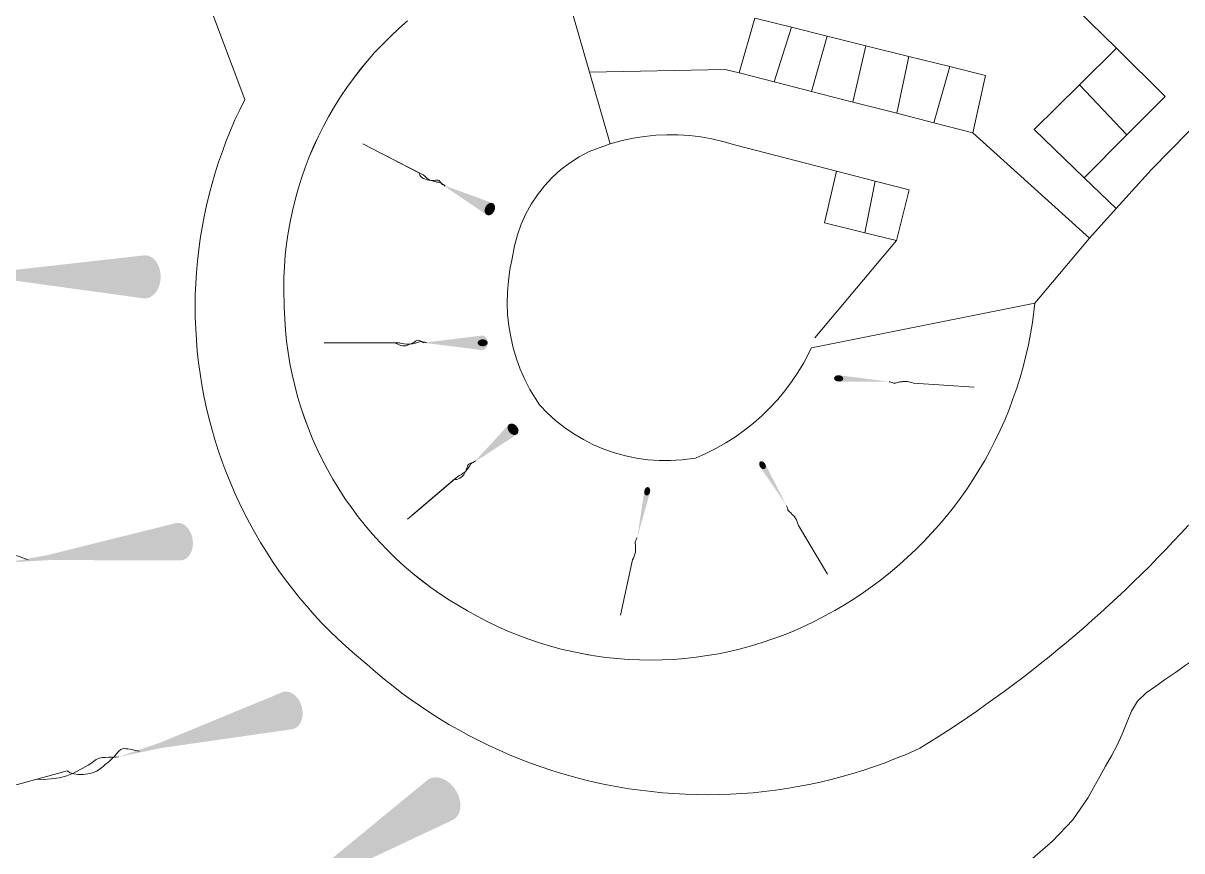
# Model space of a CAD drawing. Header units: millimetres. Extents: x 833924389 to 835767163, y 817400000 to 818811854.
# Drawn here: x 835438298 to 835464360, y 817933930 to 817952545 of the extents above; entities that cross this region are included whole.
import ezdxf

# ---------------------------------------------------------------- set-up
doc = ezdxf.new("R2010")
doc.units = ezdxf.units.MM
doc.header["$LTSCALE"] = 10
doc.header["$MEASUREMENT"] = 0
doc.layers.add('01_Base_Plan', color=5, linetype='Continuous', lineweight=5)

# ---------------------------------------------------------------- blocks, each defined once
blk = doc.blocks.new('11SW4B$0$SLOPE_103')
at = {"linetype": 'Continuous', "lineweight": -2}
h = blk.add_hatch(color=0, dxfattribs=at)
edge = h.paths.add_edge_path(flags=16)
edge.add_ellipse((0.109, 0), major_axis=(0, 0.149), ratio=0.731707, start_angle=0, end_angle=360)
at = {"color": 0, "linetype": 'Continuous', "lineweight": -2}
blk.add_line((1.886, 0), (3.323, 0), dxfattribs=at)
blk.add_open_spline([(1.304, -0.001), (1.34, -0.018), (1.376, -0.035), (1.413, -0.052), (1.449, -0.068), (1.485, -0.017), (1.521, 0), (1.558, 0.017), (1.594, 0.034), (1.631, 0.05), (1.711, 0.084), (1.899, 0.06), (1.886, 0)], degree=3, knots=[0, 0, 0, 0, 0.194012, 0.194012, 0.194012, 0.387454, 0.387454, 0.387454, 0.582566, 0.582566, 0.582566, 1, 1, 1, 1], dxfattribs=at)
blk.add_solid([(1.304, -0.001), (0.109, 0.149), (0.109, -0.149)], dxfattribs=at)
blk = doc.blocks.new('11SW4B$0$SLOPE_107')
at = {"linetype": 'Continuous', "lineweight": 0}
h = blk.add_hatch(color=0, dxfattribs=at)
edge = h.paths.add_edge_path(flags=16)
edge.add_ellipse((0.3, 0), major_axis=(0, 0.41), ratio=0.731707, start_angle=0, end_angle=360)
at = {"color": 0, "linetype": 'Continuous', "lineweight": 0}
blk.add_line((5.184, -0.002), (9.132, -0.002), dxfattribs=at)
blk.add_open_spline([(3.584, -0.002), (3.684, -0.048), (3.784, -0.189), (3.884, -0.142), (3.984, -0.096), (4.084, -0.049), (4.184, -0.002), (4.284, 0.044), (4.384, 0.091), (4.484, 0.138), (4.699, 0.239), (5.004, 0.116), (5.184, -0.002)], degree=3, knots=[0, 0, 0, 0, 0.193733, 0.193733, 0.193733, 0.387816, 0.387816, 0.387816, 0.5819, 0.5819, 0.5819, 1, 1, 1, 1], dxfattribs=at)
at = {"color": 0, "linetype": 'Continuous', "lineweight": 0, "extrusion": (0, 0, -1)}
blk.add_solid([(-3.584, -0.002), (-0.3, 0.41), (-0.3, -0.41)], dxfattribs=at)
blk = doc.blocks.new('11SW4B$0$SLOPE_112')
at = {"linetype": 'Continuous', "lineweight": -2}
h = blk.add_hatch(color=0, dxfattribs=at)
edge = h.paths.add_edge_path(flags=16)
edge.add_ellipse((0.121, -0.001), major_axis=(0, 0.165), ratio=0.731707, start_angle=0, end_angle=360)
at = {"color": 0, "linetype": 'Continuous', "lineweight": -2}
blk.add_line((2.088, -0.001), (3.678, -0.001), dxfattribs=at)
blk.add_open_spline([(1.444, -0.001), (1.484, -0.02), (1.524, -0.062), (1.564, -0.058), (1.604, -0.054), (1.645, -0.02), (1.685, -0.001), (1.725, 0.018), (1.766, 0.037), (1.806, 0.055), (1.893, 0.095), (2.017, 0.047), (2.088, -0.001)], degree=3, knots=[0, 0, 0, 0, 0.193253, 0.193253, 0.193253, 0.38782, 0.38782, 0.38782, 0.581772, 0.581772, 0.581772, 1, 1, 1, 1], dxfattribs=at)
at = {"color": 0, "linetype": 'Continuous', "lineweight": -2, "extrusion": (0, 0, -1)}
blk.add_solid([(-1.444, -0.001), (-0.121, 0.165), (-0.121, -0.166)], dxfattribs=at)
blk = doc.blocks.new('11SW4B$0$SLOPE_121')
at = {"linetype": 'Continuous', "lineweight": -2}
h = blk.add_hatch(color=0, dxfattribs=at)
edge = h.paths.add_edge_path(flags=16)
edge.add_ellipse((0.106, 0), major_axis=(0, 0.145), ratio=0.731707, start_angle=0, end_angle=360)
at = {"color": 0, "linetype": 'Continuous', "lineweight": -2}
blk.add_line((1.829, 0), (3.223, -0.001), dxfattribs=at)
blk.add_open_spline([(1.265, -0.001), (1.3, -0.017), (1.328, -0.046), (1.37, -0.05), (1.413, -0.054), (1.441, -0.017), (1.477, -0.001), (1.512, 0.016), (1.547, 0.033), (1.582, 0.049), (1.658, 0.085), (1.82, 0.063), (1.829, 0)], degree=3, knots=[0, 0, 0, 0, 0.192943, 0.192943, 0.192943, 0.388335, 0.388335, 0.388335, 0.581527, 0.581527, 0.581527, 1, 1, 1, 1], dxfattribs=at)
blk.add_solid([(1.265, -0.001), (0.106, 0.145), (0.105, -0.145)], dxfattribs=at)
blk = doc.blocks.new('11SW4B$0$SLOPE_135')
at = {"linetype": 'Continuous', "lineweight": -2}
h = blk.add_hatch(color=0, dxfattribs=at)
edge = h.paths.add_edge_path(flags=16)
edge.add_ellipse((0.3, 0), major_axis=(0, 0.41), ratio=0.731707, start_angle=0, end_angle=360)
at = {"color": 0, "linetype": 'Continuous', "lineweight": -2}
blk.add_line((5.184, -0.002), (9.132, -0.002), dxfattribs=at)
blk.add_open_spline([(3.583, -0.002), (3.683, -0.049), (3.782, -0.122), (3.884, -0.142), (3.985, -0.162), (4.084, -0.048), (4.184, -0.001), (4.284, 0.045), (4.384, 0.092), (4.483, 0.138), (4.699, 0.239), (5.046, 0.133), (5.184, -0.002)], degree=3, knots=[0, 0, 0, 0, 0.194167, 0.194167, 0.194167, 0.388105, 0.388105, 0.388105, 0.581745, 0.581745, 0.581745, 1, 1, 1, 1], dxfattribs=at)
at = {"color": 0, "linetype": 'Continuous', "lineweight": -2, "extrusion": (0, 0, -1)}
blk.add_solid([(-3.583, -0.002), (-0.3, 0.41), (-0.3, -0.409)], dxfattribs=at)
blk = doc.blocks.new('11SW4B$0$SLOPE_149')
at = {"linetype": 'Continuous', "lineweight": -2}
h = blk.add_hatch(color=0, dxfattribs=at)
edge = h.paths.add_edge_path(flags=16)
edge.add_ellipse((0.3, -0.001), major_axis=(0, 0.41), ratio=0.731707, start_angle=0, end_angle=360)
at = {"color": 0, "linetype": 'Continuous', "lineweight": -2}
blk.add_line((5.184, -0.003), (9.132, -0.003), dxfattribs=at)
blk.add_open_spline([(3.584, -0.002), (3.684, -0.049), (3.781, -0.107), (3.884, -0.142), (3.987, -0.177), (4.084, -0.049), (4.184, -0.003), (4.284, 0.044), (4.384, 0.091), (4.484, 0.138), (4.699, 0.239), (5.078, 0.144), (5.184, -0.003)], degree=3, knots=[0, 0, 0, 0, 0.194093, 0.194093, 0.194093, 0.388074, 0.388074, 0.388074, 0.581992, 0.581992, 0.581992, 1, 1, 1, 1], dxfattribs=at)
at = {"color": 0, "linetype": 'Continuous', "lineweight": -2, "extrusion": (0, 0, -1)}
blk.add_solid([(-3.584, -0.002), (-0.3, 0.41), (-0.3, -0.41)], dxfattribs=at)
blk = doc.blocks.new('11SW4B$0$SLOPE_156')
at = {"linetype": 'Continuous', "lineweight": 0}
h = blk.add_hatch(color=0, dxfattribs=at)
edge = h.paths.add_edge_path(flags=16)
edge.add_ellipse((0.3, 0), major_axis=(0, 0.41), ratio=0.731707, start_angle=0, end_angle=360)
at = {"color": 0, "linetype": 'Continuous', "lineweight": 0}
blk.add_line((5.184, -0.002), (9.132, -0.002), dxfattribs=at)
blk.add_open_spline([(3.584, -0.002), (3.684, -0.049), (3.784, -0.189), (3.884, -0.142), (3.984, -0.096), (4.084, -0.049), (4.184, -0.002), (4.284, 0.045), (4.384, 0.091), (4.485, 0.138), (4.7, 0.239), (5.131, 0.165), (5.184, -0.002)], degree=3, knots=[0, 0, 0, 0, 0.194138, 0.194138, 0.194138, 0.388129, 0.388129, 0.388129, 0.582121, 0.582121, 0.582121, 1, 1, 1, 1], dxfattribs=at)
blk.add_solid([(3.584, -0.002), (0.3, 0.41), (0.3, -0.41)], dxfattribs=at)

msp = doc.modelspace()

# ---------------------------------------------------------------- hatches: boundary and pattern name
at = {"layer": '01_Base_Plan', "linetype": 'Continuous'}
h = msp.add_hatch(color=256, dxfattribs=at)
edge = h.paths.add_edge_path()
edge.add_ellipse((835448800, 817948361), major_axis=(-92.3, 47.3), ratio=0.683333, start_angle=0, end_angle=360)
h = msp.add_hatch(color=256, dxfattribs=at)
edge = h.paths.add_edge_path()
edge.add_ellipse((835440990, 817946840), major_axis=(-401, 5), ratio=0.683333, start_angle=0, end_angle=360)
h = msp.add_hatch(color=256, dxfattribs=at)
edge = h.paths.add_edge_path()
edge.add_ellipse((835448633, 817945356), major_axis=(-115, 0), ratio=0.683333, start_angle=0, end_angle=360)
h = msp.add_hatch(color=256, dxfattribs=at)
edge = h.paths.add_edge_path()
edge.add_ellipse((835456641, 817944556), major_axis=(104, -7), ratio=0.683333, start_angle=0, end_angle=360)
h = msp.add_hatch(color=256, dxfattribs=at)
edge = h.paths.add_edge_path()
edge.add_ellipse((835449321, 817943416), major_axis=(-76.5, -65.3), ratio=0.683333, start_angle=0, end_angle=360)
h = msp.add_hatch(color=256, dxfattribs=at)
edge = h.paths.add_edge_path()
edge.add_ellipse((835454928, 817942604), major_axis=(49.5, -83.3), ratio=0.683333, start_angle=0, end_angle=360)
h = msp.add_hatch(color=256, dxfattribs=at)
edge = h.paths.add_edge_path()
edge.add_ellipse((835452334, 817942016), major_axis=(-20.3, -94.5), ratio=0.683333, start_angle=0, end_angle=360)
h = msp.add_hatch(color=256, dxfattribs=at)
edge = h.paths.add_edge_path()
edge.add_ellipse((835441763, 817940878), major_axis=(-350, -43), ratio=0.683333, start_angle=0, end_angle=360)
h = msp.add_hatch(color=256, dxfattribs=at)
edge = h.paths.add_edge_path()
edge.add_ellipse((835444220, 817937076), major_axis=(-345, -94), ratio=0.683333, start_angle=0, end_angle=360)
h = msp.add_hatch(color=256, dxfattribs=at)
edge = h.paths.add_edge_path()
edge.add_ellipse((835447654, 817935059), major_axis=(-373, -236), ratio=0.683333, start_angle=0, end_angle=360)

# ---------------------------------------------------------------- linework, layer by layer
for p, q in [((835450542, 817953172), (835451038, 817951447)), ((835455581, 817952452), (835455190, 817951224)), ((835456384, 817952253), (835456028, 817951010)), ((835457253, 817952037), (835456961, 817950771)), ((835458217, 817951798), (835457948, 817950519)), ((835459140, 817951569), (835458779, 817950306)), ((835451038, 817951447), (835451502, 817949833)), ((835462056, 817951158), (835463126, 817950034)), ((835459658, 817950082), (835462280, 817947707)), ((835447298, 817949131), (835446083, 817949753)), ((835457463, 817948992), (835457228, 817947833)), ((835462164, 817949066), (835462884, 817948374)), ((835462280, 817947707), (835462884, 817948374)), ((835457944, 817947659), (835456108, 817945468)), ((835461052, 817946250), (835462280, 817947707)), ((835446764, 817945357), (835445254, 817945357)), ((835458327, 817944446), (835459690, 817944357)), ((835448074, 817942353), (835447067, 817941494)), ((835455734, 817941248), (835456386, 817940152)), ((835452004, 817940477), (835451737, 817939233)), ((835438607, 817935539), (835434069, 817934296))]:
    msp.add_line(p, q, dxfattribs=at)
at = {"layer": '01_Base_Plan', "linetype": 'Continuous', "flags": 128}
for points in [[(835462892, 817951982), (835458985, 817955803), (835457211, 817957472), (835455993, 817958618), (835454451, 817960070), (835451741, 817960716), (835451911, 817962488), (835452152, 817964082), (835450839, 817966650), (835455429, 817969005), (835456138, 817974140), (835457413, 817975278)], [(835462884, 817948374), (835463680, 817949251), (835466160, 817951782), (835461876, 817955892), (835464360, 817958601)], [(835451255, 817935453), (835451174, 817935470), (835450926, 817935529), (835450680, 817935593), (835450435, 817935662), (835450192, 817935737), (835449951, 817935818), (835449711, 817935903), (835449473, 817935994), (835449238, 817936090), (835449005, 817936191), (835448774, 817936298), (835448545, 817936410), (835448319, 817936526), (835448096, 817936648), (835447875, 817936774), (835447658, 817936906), (835447443, 817937042), (835447232, 817937183), (835447023, 817937329), (835446818, 817937479), (835446617, 817937633), (835446419, 817937793), (835446224, 817937956), (835446033, 817938124), (835445755, 817938355), (835445564, 817938523), (835445378, 817938696), (835445196, 817938873), (835445018, 817939054), (835444845, 817939240), (835444677, 817939430), (835444513, 817939624), (835444354, 817939822), (835444200, 817940024), (835444051, 817940230), (835443907, 817940439), (835443907, 817940439), (835443769, 817940652), (835443635, 817940868), (835443507, 817941087), (835443385, 817941309), (835443268, 817941534), (835443156, 817941762), (835443051, 817941993), (835442951, 817942226), (835442856, 817942462), (835442768, 817942699), (835442685, 817942939), (835442609, 817943181), (835442538, 817943425), (835442474, 817943670), (835442415, 817943917), (835442363, 817944165), (835442316, 817944414), (835442276, 817944665), (835442242, 817944916), (835442215, 817945168), (835442193, 817945421), (835442178, 817945674), (835442169, 817945928), (835442166, 817946181), (835442169, 817946435), (835442179, 817946688), (835442195, 817946941), (835442217, 817947194), (835442246, 817947446), (835442280, 817947698), (835442321, 817947948), (835442368, 817948197), (835442421, 817948445), (835442480, 817948692), (835442546, 817948937), (835442617, 817949181), (835442694, 817949422), (835442778, 817949662), (835442867, 817949900), (835442962, 817950135), (835443062, 817950368), (835443169, 817950599), (835443281, 817950827), (835441341, 817955998)], [(835464512, 817941258), (835464340, 817941070), (835464167, 817940884), (835463992, 817940700), (835463815, 817940517), (835463637, 817940336), (835463457, 817940157), (835463275, 817939979), (835463092, 817939803), (835462907, 817939628), (835462721, 817939456), (835462533, 817939284), (835462343, 817939115), (835462152, 817938947), (835461960, 817938781), (835461766, 817938617), (835461570, 817938455), (835461373, 817938294), (835461174, 817938135), (835460975, 817937978), (835460773, 817937823), (835460570, 817937669), (835460366, 817937517), (835460161, 817937368), (835459954, 817937220), (835459746, 817937074), (835459536, 817936930), (835459325, 817936787), (835459113, 817936647), (835458900, 817936509), (835458685, 817936372), (835458469, 817936238), (835458158, 817936100), (835457922, 817936003), (835457685, 817935912), (835457445, 817935826), (835457204, 817935745), (835456961, 817935670), (835456716, 817935600), (835456470, 817935535), (835456222, 817935476), (835455974, 817935423), (835455724, 817935374), (835455473, 817935332), (835455221, 817935295), (835454968, 817935264), (835454715, 817935238), (835454461, 817935218), (835454207, 817935204), (835453953, 817935195), (835453698, 817935192), (835453444, 817935194), (835453189, 817935203), (835452935, 817935216), (835452681, 817935236), (835452428, 817935261), (835452175, 817935292), (835451924, 817935328), (835451673, 817935370), (835451423, 817935417), (835451174, 817935470), (835450926, 817935529), (835450680, 817935593), (835450435, 817935662), (835450192, 817935737), (835449951, 817935818), (835449711, 817935903), (835449473, 817935994), (835449238, 817936090), (835449005, 817936191), (835448774, 817936298), (835448545, 817936410), (835448319, 817936526), (835448096, 817936648), (835447875, 817936774), (835447658, 817936906), (835447443, 817937042), (835447232, 817937183), (835447023, 817937329), (835446818, 817937479), (835446617, 817937633), (835446419, 817937793), (835446224, 817937956), (835446033, 817938124), (835445755, 817938355), (835445564, 817938523), (835445378, 817938696), (835445196, 817938873), (835445018, 817939054), (835444845, 817939240), (835444677, 817939430), (835444513, 817939624), (835444354, 817939822), (835444200, 817940024), (835444051, 817940230), (835443907, 817940439), (835443769, 817940652), (835443635, 817940868), (835443507, 817941087), (835443385, 817941309), (835443268, 817941534), (835443157, 817941762), (835443051, 817941993), (835442951, 817942226), (835442856, 817942462), (835442768, 817942699), (835442685, 817942939), (835442609, 817943181), (835442538, 817943425), (835442474, 817943670), (835442415, 817943917), (835442363, 817944165), (835442316, 817944414), (835442276, 817944665), (835442242, 817944916), (835442215, 817945168), (835442193, 817945421), (835442178, 817945674), (835442169, 817945928), (835442166, 817946181), (835442169, 817946435), (835442179, 817946688), (835442195, 817946941), (835442217, 817947194), (835442246, 817947446), (835442280, 817947698), (835442321, 817947948), (835442368, 817948197), (835442421, 817948445), (835442480, 817948692), (835442546, 817948937), (835442617, 817949181), (835442694, 817949422), (835442778, 817949662), (835442867, 817949900), (835442962, 817950135), (835443062, 817950368), (835443169, 817950599), (835443281, 817950827), (835441341, 817955998)], [(835446941, 817952597), (835446750, 817952429), (835446565, 817952256), (835446385, 817952076), (835446211, 817951891), (835446043, 817951700), (835445881, 817951504), (835445726, 817951303), (835445578, 817951097), (835445436, 817950886), (835445301, 817950671), (835445172, 817950452), (835445051, 817950229), (835444938, 817950002), (835444831, 817949771), (835444733, 817949537), (835444641, 817949301), (835444558, 817949061), (835444482, 817948819), (835444414, 817948574), (835444354, 817948328), (835444302, 817948080), (835444258, 817947830), (835444222, 817947579), (835444194, 817947326), (835444174, 817947074), (835444163, 817946820), (835444159, 817946567), (835444171, 817946150), (835444181, 817945897), (835444198, 817945644), (835444224, 817945391), (835444258, 817945140), (835444299, 817944890), (835444349, 817944641), (835444406, 817944394), (835444471, 817944149), (835444544, 817943906), (835444625, 817943665), (835444713, 817943428), (835444809, 817943193), (835444912, 817942961), (835445022, 817942732), (835445140, 817942508), (835445265, 817942286), (835445396, 817942070), (835445535, 817941857), (835445680, 817941649), (835445832, 817941445), (835445990, 817941246), (835446154, 817941053), (835446325, 817940864), (835446501, 817940682), (835446683, 817940504), (835446870, 817940333), (835447063, 817940168), (835447261, 817940009), (835447464, 817939856), (835447672, 817939709), (835447885, 817939570), (835448289, 817939329), (835448510, 817939205), (835448736, 817939088), (835448965, 817938977), (835449198, 817938874), (835449433, 817938778), (835449672, 817938690), (835449913, 817938609), (835450156, 817938535), (835450402, 817938469), (835450650, 817938411), (835450899, 817938360), (835451054, 817938333)], [(835446941, 817952597), (835446750, 817952429), (835446565, 817952256), (835446385, 817952076), (835446211, 817951891), (835446043, 817951700), (835445882, 817951504), (835445726, 817951303), (835445578, 817951097), (835445436, 817950886), (835445301, 817950671), (835445173, 817950452), (835445052, 817950229), (835444938, 817950002), (835444832, 817949771), (835444733, 817949537), (835444641, 817949301), (835444558, 817949061), (835444482, 817948819), (835444414, 817948574), (835444354, 817948328), (835444302, 817948080), (835444258, 817947830), (835444222, 817947579), (835444194, 817947327), (835444174, 817947074), (835444163, 817946820), (835444159, 817946567), (835444171, 817946150), (835444181, 817945897), (835444198, 817945644), (835444224, 817945392), (835444258, 817945140), (835444299, 817944890), (835444349, 817944641), (835444406, 817944394), (835444471, 817944149), (835444544, 817943906), (835444625, 817943666), (835444713, 817943428), (835444809, 817943193), (835444912, 817942961), (835445022, 817942732), (835445140, 817942508), (835445265, 817942286), (835445396, 817942069), (835445535, 817941857), (835445680, 817941649), (835445832, 817941445), (835445990, 817941246), (835446154, 817941053), (835446325, 817940864), (835446501, 817940682), (835446683, 817940505), (835446871, 817940333), (835447063, 817940168), (835447262, 817940009), (835447465, 817939856), (835447672, 817939709), (835447885, 817939570), (835448289, 817939329), (835448510, 817939205), (835448736, 817939088), (835448965, 817938977), (835449198, 817938874), (835449433, 817938778), (835449672, 817938690), (835449913, 817938609), (835450156, 817938535), (835450402, 817938469), (835450650, 817938411), (835450899, 817938360), (835451150, 817938317), (835451402, 817938282), (835451655, 817938255), (835451909, 817938236), (835452163, 817938224), (835452418, 817938220), (835452672, 817938225), (835452926, 817938237), (835453180, 817938256), (835453433, 817938284), (835453685, 817938320), (835453936, 817938363), (835454185, 817938414), (835454433, 817938473), (835454679, 817938540), (835454922, 817938614), (835455163, 817938695), (835455402, 817938784), (835455637, 817938881), (835455869, 817938984), (835456103, 817939097), (835456329, 817939214), (835456552, 817939336), (835456771, 817939465), (835456986, 817939601), (835457198, 817939742), (835457406, 817939889), (835457609, 817940042), (835457808, 817940200), (835458002, 817940364), (835458191, 817940533), (835458376, 817940708), (835458556, 817940888), (835458730, 817941073), (835458900, 817941262), (835459063, 817941456), (835459222, 817941655), (835459374, 817941858), (835459521, 817942066), (835459662, 817942277), (835459796, 817942492), (835459925, 817942711), (835460047, 817942934), (835460163, 817943159), (835460273, 817943388), (835460376, 817943620), (835460473, 817943855), (835460562, 817944093), (835460645, 817944333), (835460721, 817944575), (835460791, 817944819), (835460853, 817945065), (835460909, 817945312), (835460957, 817945561), (835460998, 817945811), (835461052, 817946250)], [(835454399, 817951426), (835454752, 817952658), (835455581, 817952452), (835456384, 817952253), (835457253, 817952037), (835458217, 817951798), (835459140, 817951569), (835459943, 817951370), (835459658, 817950082)], [(835462164, 817949066), (835461035, 817950151), (835462056, 817951158), (835462892, 817951982), (835463982, 817950895), (835463126, 817950034), (835462164, 817949066)], [(835451038, 817951447), (835454087, 817951506), (835454399, 817951426)], [(835454399, 817951426), (835455190, 817951224), (835456028, 817951010), (835456961, 817950771), (835457948, 817950519), (835458779, 817950306), (835459658, 817950082)], [(835451502, 817949833), (835451771, 817949906), (835452020, 817949960), (835452271, 817949999), (835452525, 817950025), (835452779, 817950037), (835453033, 817950034), (835453287, 817950018), (835453540, 817949988), (835453791, 817949943), (835454038, 817949886), (835454327, 817949799), (835456595, 817949215)], [(835451502, 817949833), (835451026, 817949656), (835450802, 817949536), (835450588, 817949398), (835450387, 817949244), (835450198, 817949073), (835450025, 817948887), (835449867, 817948688), (835449726, 817948477), (835449603, 817948255), (835449499, 817948023), (835449414, 817947784), (835449349, 817947539), (835449299, 817947251), (835449247, 817947003), (835449211, 817946752), (835449190, 817946499), (835449185, 817946245), (835449195, 817945992), (835449222, 817945740), (835449263, 817945490), (835449321, 817945243), (835449393, 817944999), (835449480, 817944761), (835449582, 817944529), (835449697, 817944303), (835449908, 817943963), (835450085, 817943780), (835450273, 817943610), (835450473, 817943453), (835450682, 817943309), (835450901, 817943180), (835451128, 817943065), (835451362, 817942965), (835451602, 817942881), (835451847, 817942813), (835452096, 817942762), (835452348, 817942727), (835452602, 817942708), (835452857, 817942707), (835453111, 817942722), (835453420, 817942764), (835453653, 817942866), (835453881, 817942979), (835454102, 817943104), (835454317, 817943241), (835454524, 817943388), (835454724, 817943546), (835454915, 817943714), (835455096, 817943891), (835455269, 817944078), (835455431, 817944273), (835455583, 817944477), (835455725, 817944688), (835455855, 817944906), (835456027, 817945242), (835461052, 817946250)], [(835447790, 817948879), (835447774, 817948892), (835447757, 817948906), (835447741, 817948920), (835447725, 817948934), (835447709, 817948947), (835447691, 817948958), (835447670, 817948964), (835447649, 817948967), (835447627, 817948969), (835447605, 817948973), (835447585, 817948978), (835447564, 817948983), (835447543, 817948989), (835447523, 817948994), (835447502, 817948999), (835447457, 817949015), (835447411, 817949040), (835447367, 817949070), (835447329, 817949101), (835447298, 817949131)], [(835450297, 817949162), (835450198, 817949073), (835450025, 817948887), (835449867, 817948688), (835449726, 817948477), (835449603, 817948255), (835449499, 817948023), (835449414, 817947784), (835449348, 817947539), (835449299, 817947251), (835449247, 817947003), (835449211, 817946752), (835449190, 817946499), (835449185, 817946245), (835449195, 817945992), (835449222, 817945740), (835449263, 817945490), (835449320, 817945242), (835449393, 817944999), (835449480, 817944761), (835449582, 817944529), (835449697, 817944303), (835449908, 817943963), (835450085, 817943780), (835450273, 817943610), (835450473, 817943453), (835450682, 817943309), (835450707, 817943294)], [(835456595, 817949215), (835456323, 817948052), (835457228, 817947833), (835457944, 817947659)], [(835456595, 817949215), (835457463, 817948992), (835458226, 817948795), (835457944, 817947659)], [(835447377, 817945357), (835447354, 817945362), (835447331, 817945368), (835447308, 817945373), (835447285, 817945378), (835447262, 817945384), (835447239, 817945385), (835447216, 817945381), (835447193, 817945373), (835447170, 817945364), (835447147, 817945357), (835447124, 817945351), (835447101, 817945346), (835447078, 817945341), (835447055, 817945335), (835447032, 817945330), (835446979, 817945323), (835446922, 817945325), (835446864, 817945332), (835446810, 817945343), (835446764, 817945357)], [(835457775, 817944482), (835457795, 817944476), (835457815, 817944470), (835457836, 817944463), (835457856, 817944457), (835457877, 817944451), (835457897, 817944448), (835457918, 817944451), (835457939, 817944457), (835457961, 817944464), (835457982, 817944469), (835458003, 817944472), (835458024, 817944476), (835458045, 817944479), (835458066, 817944482), (835458087, 817944486), (835458135, 817944489), (835458187, 817944484), (835458239, 817944474), (835458287, 817944461), (835458327, 817944446)], [(835448483, 817942702), (835448464, 817942692), (835448446, 817942683), (835448428, 817942673), (835448409, 817942664), (835448391, 817942654), (835448375, 817942642), (835448362, 817942626), (835448351, 817942608), (835448341, 817942589), (835448330, 817942571), (835448317, 817942554), (835448305, 817942538), (835448293, 817942521), (835448281, 817942505), (835448268, 817942488), (835448237, 817942453), (835448198, 817942421), (835448155, 817942393), (835448113, 817942370), (835448074, 817942353)], [(835455470, 817941693), (835455476, 817941674), (835455482, 817941655), (835455488, 817941636), (835455494, 817941617), (835455500, 817941598), (835455509, 817941580), (835455522, 817941566), (835455538, 817941552), (835455554, 817941540), (835455569, 817941526), (835455583, 817941512), (835455597, 817941497), (835455611, 817941483), (835455624, 817941469), (835455638, 817941454), (835455666, 817941419), (835455690, 817941376), (835455709, 817941331), (835455724, 817941287), (835455734, 817941248)], [(835452112, 817940981), (835452104, 817940963), (835452095, 817940946), (835452087, 817940928), (835452078, 817940910), (835452070, 817940892), (835452064, 817940873), (835452064, 817940853), (835452067, 817940833), (835452070, 817940813), (835452071, 817940792), (835452072, 817940773), (835452072, 817940753), (835452073, 817940733), (835452073, 817940713), (835452073, 817940693), (835452070, 817940648), (835452058, 817940601), (835452042, 817940555), (835452023, 817940512), (835452004, 817940477)], [(835464659, 817938250), (835464438, 817938096), (835464217, 817937943), (835463996, 817937789), (835463775, 817937636), (835463554, 817937482), (835463366, 817937299), (835463229, 817937070), (835463120, 817936815), (835463019, 817936553), (835462904, 817936305), (835462774, 817936069), (835462644, 817935834), (835462513, 817935599), (835462383, 817935363), (835462253, 817935128), (835461905, 817934626), (835461454, 817934148), (835460950, 817933715), (835460442, 817933347), (835459979, 817933063)], [(835440445, 817936043), (835440372, 817936040), (835440299, 817936037), (835440225, 817936034), (835440152, 817936032), (835440079, 817936029), (835440008, 817936014), (835439943, 817935982), (835439881, 817935939), (835439819, 817935894), (835439756, 817935854), (835439691, 817935819), (835439627, 817935784), (835439562, 817935749), (835439498, 817935714), (835439433, 817935679), (835439279, 817935615), (835439105, 817935571), (835438926, 817935546), (835438755, 817935536), (835438607, 817935539)]]:
    msp.add_lwpolyline(points, dxfattribs=at)
at = {"layer": '01_Base_Plan', "linetype": 'Continuous', "extrusion": (0, 0, -1)}
for points in [[(-835447790, 817948879), (-835448768, 817948298), (-835448832, 817948424)], [(-835436595, 817946893), (-835440987, 817946565), (-835440993, 817947114)], [(-835447377, 817945357), (-835448633, 817945278), (-835448633, 817945435)], [(-835457775, 817944482), (-835456646, 817944627), (-835456637, 817944486)], [(-835448483, 817942702), (-835449365, 817943364), (-835449276, 817943468)], [(-835440445, 817936043), (-835444285, 817936840), (-835444155, 817937311)], [(-835443568, 817932475), (-835447815, 817934804), (-835447492, 817935314)]]:
    msp.add_solid(points, dxfattribs=at)
at = {"layer": '01_Base_Plan', "linetype": 'Continuous'}
for points in [[(835455470, 817941693), (835454985, 817942638), (835454871, 817942571)], [(835452112, 817940981), (835452399, 817942002), (835452269, 817942030)], [(835437937, 817940414), (835441792, 817940639), (835441734, 817941117)]]:
    msp.add_solid(points, dxfattribs=at)

# ---------------------------------------------------------------- block references
for name, p, xscale, yscale, zscale, rotation in [('11SW4B$0$SLOPE_103', (835448892, 817948314), 999.999999999999, 999.999999999999, 999.999999999999, 152.8790627377452), ('11SW4B$0$SLOPE_107', (835441391, 817946835), 1186.118707607871, 1186.118707607871, 1186.118707607871, 179.3260663023196), ('11SW4B$0$SLOPE_112', (835448748, 817945356), 1000, 1000, 1000, 180), ('11SW4B$0$SLOPE_121', (835449397, 817943481), 1000.000000000002, 1000.000000000002, 1000.000000000002, 220.4619906722107), ('11SW4B$0$SLOPE_135', (835442112, 817940921), 1040.158314928263, 1040.158314928263, 1040.158314928263, 186.9343144921261), ('11SW4B$0$SLOPE_149', (835444565, 817937170), 1056.135017363393, 1056.135017363393, 1056.135017363393, 195.3214333100004), ('11SW4B$0$SLOPE_156', (835448027, 817935295), 1304.54622244641, 1304.54622244641, 1304.54622244641, 212.3302229230137)]:
    msp.add_blockref(name, p, dxfattribs=dict(at, xscale=xscale, yscale=yscale, zscale=zscale, rotation=rotation))

doc.saveas('drawing.dxf')
